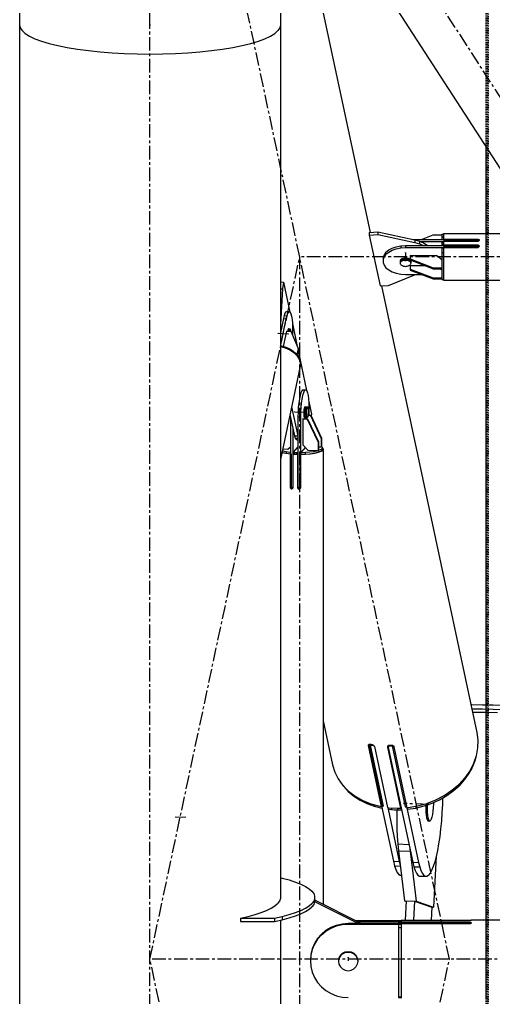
# Model space of a CAD drawing. Header units: millimetres. Extents: x 5143 to 30813, y 232 to 21408.
# Drawn here: x 22824 to 23101, y 3418 to 3989 of the extents above; entities that cross this region are included whole.
import ezdxf

# ---------------------------------------------------------------- set-up
doc = ezdxf.new("R2010")
doc.units = ezdxf.units.MM
doc.header["$LTSCALE"] = 0.25
for name, pattern in [('CENTER', [50.8, 31.75, -6.35, 6.35, -6.35]), ('XKITLINE00', [0]), ('XKITLINE02', [4, 2, -2])]:
    doc.linetypes.add(name, pattern=pattern)

msp = doc.modelspace()

# ---------------------------------------------------------------- linework, layer by layer
at = {"color": 8, "linetype": 'CENTER'}
for p, q in [((22900, 3985.69), (22900, 5629.8)), ((23075, 3440.27), (22900, 4260.27)), ((23430, 3440.27), (22900, 4260.27)), ((22900, 2357.78), (22900, 3985.69)), ((22900, 3440.27), (22987.5, 3850.27)), ((22987.5, 3030.27), (22987.5, 3850.27)), ((23342.5, 3850.27), (22987.5, 3850.27)), ((23049.29, 3852.68), (23049.29, 3847.87)), ((22980.85, 3805.2), (22974.95, 3805.44)), ((22984.55, 3759.83), (22990.44, 3759.59)), ((23063.03, 3530.51), (23048.31, 3531.13)), ((22914.76, 3523.37), (22920.65, 3523.12)), ((22900, 2620.27), (23075, 3440.27)), ((23430, 3440.27), (22900, 3440.27)), ((22987.5, 3030.27), (22900, 3440.27)), ((23015.8, 3441.28), (23015.8, 3439.27))]:
    msp.add_line(p, q, dxfattribs=at)
at = {"color": 8, "linetype": 'XKITLINE00'}
for p, q in [((22823.8, 4238.09), (22823.8, 3985.69)), ((22989.26, 4048.99), (23028.61, 3864.57)), ((23007.76, 4051.51), (23283.51, 3624.87)), ((22976.2, 4046.3), (22976.2, 3985.69)), ((22823.8, 3985.69), (22824.16, 3984.02)), ((22823.8, 3985.69), (22824.16, 3984.02)), ((22823.8, 3985.69), (22823.8, 2357.78)), ((22976.2, 3985.69), (22975.83, 3984.02)), ((22976.2, 3985.69), (22975.83, 3984.02)), ((22976.2, 3985.69), (22976.2, 3475.54)), ((22824.16, 3984.02), (22825.26, 3982.37)), ((22824.16, 3984.02), (22825.26, 3982.37)), ((22825.26, 3982.37), (22827.08, 3980.75)), ((22827.08, 3980.75), (22829.6, 3979.17)), ((22970.39, 3979.17), (22972.91, 3980.75)), ((22972.91, 3980.75), (22974.73, 3982.37)), ((22975.83, 3984.02), (22974.73, 3982.37)), ((22975.83, 3984.02), (22974.73, 3982.37)), ((22829.6, 3979.17), (22832.79, 3977.66)), ((22832.79, 3977.66), (22836.64, 3976.23)), ((22836.64, 3976.23), (22841.09, 3974.89)), ((22841.09, 3974.89), (22846.11, 3973.65)), ((22953.88, 3973.65), (22958.9, 3974.89)), ((22958.9, 3974.89), (22963.35, 3976.23)), ((22963.35, 3976.23), (22967.2, 3977.66)), ((22967.2, 3977.66), (22970.39, 3979.17)), ((22846.11, 3973.65), (22851.65, 3972.53)), ((22851.65, 3972.53), (22857.66, 3971.53)), ((22857.66, 3971.53), (22864.07, 3970.68)), ((22864.07, 3970.68), (22870.83, 3969.96)), ((22870.83, 3969.96), (22877.88, 3969.4)), ((22877.88, 3969.4), (22885.13, 3968.99)), ((22885.13, 3968.99), (22892.53, 3968.75)), ((22892.53, 3968.75), (22900, 3968.67)), ((22900, 3968.67), (22907.46, 3968.75)), ((22907.46, 3968.75), (22914.86, 3968.99)), ((22914.86, 3968.99), (22922.12, 3969.4)), ((22922.12, 3969.4), (22929.16, 3969.96)), ((22929.16, 3969.96), (22935.92, 3970.68)), ((22935.92, 3970.68), (22942.33, 3971.53)), ((22942.33, 3971.53), (22948.34, 3972.53)), ((22948.34, 3972.53), (22953.88, 3973.65)), ((23028.17, 3864.54), (23033.13, 3864.92)), ((23028.17, 3864.54), (23028.17, 3862.93)), ((23028.17, 3862.93), (23033.13, 3863.31)), ((23028.17, 3862.93), (23034.5, 3833.27)), ((23033.13, 3864.92), (23033.13, 3863.31)), ((23033.13, 3864.92), (23054.81, 3860.25)), ((23033.13, 3863.31), (23054.81, 3858.65)), ((23053.58, 3860.51), (23071.59, 3860.51)), ((23054.81, 3860.25), (23054.81, 3858.65)), ((23054.81, 3860.25), (23057.51, 3859.49)), ((23058.67, 3860.51), (23065.59, 3863.18)), ((23065.59, 3863.18), (23070.59, 3863.18)), ((23070.59, 3863.48), (23070.59, 3863)), ((23070.59, 3863.48), (23071.59, 3863.48)), ((23070.59, 3863), (23070.59, 3860.51)), ((23070.59, 3861.98), (23071.59, 3861.98)), ((23071.59, 3863.92), (23129.01, 3863.92)), ((23071.59, 3863.92), (23071.59, 3863.48)), ((23071.59, 3863.48), (23071.59, 3860.51)), ((23071.59, 3860.7), (23091.59, 3860.7)), ((23071.59, 3860.51), (23071.59, 3860.15)), ((23071.59, 3860.36), (23091.59, 3860.36)), ((23071.59, 3860.15), (23091.59, 3860.15)), ((23091.59, 3860.7), (23091.59, 3860.36)), ((23091.59, 3860.7), (23091.85, 3860.67)), ((23091.59, 3860.36), (23091.59, 3859.47)), ((23091.59, 3860.33), (23091.85, 3860.3)), ((23091.85, 3860.67), (23092.09, 3860.59)), ((23091.85, 3860.3), (23092.09, 3860.23)), ((23092.09, 3860.23), (23092.12, 3860.21)), ((23092.09, 3859.58), (23092.28, 3859.72)), ((23092.11, 3860.58), (23092.28, 3860.46)), ((23092.12, 3860.21), (23092.28, 3860.1)), ((23092.28, 3860.46), (23092.4, 3860.28)), ((23092.28, 3860.1), (23092.4, 3859.92)), ((23092.4, 3859.9), (23092.28, 3859.72)), ((23092.4, 3860.28), (23092.44, 3860.09)), ((23092.44, 3860.09), (23092.4, 3859.9)), ((23037.94, 3852.99), (23039.55, 3854.31)), ((23039.55, 3854.31), (23041.59, 3855.41)), ((23039.55, 3853.11), (23041.59, 3854.21)), ((23041.59, 3855.41), (23043.96, 3856.23)), ((23041.59, 3854.21), (23043.96, 3855.03)), ((23043.96, 3856.23), (23046.56, 3856.74)), ((23043.96, 3855.03), (23046.56, 3855.53)), ((23046.56, 3856.74), (23049.29, 3856.91)), ((23046.56, 3856.74), (23046.56, 3855.53)), ((23046.56, 3855.53), (23049.29, 3855.7)), ((23049.29, 3856.91), (23049.29, 3855.7)), ((23049.29, 3856.91), (23091.59, 3856.91)), ((23049.29, 3855.7), (23071.59, 3855.7)), ((23054.81, 3858.65), (23057.51, 3857.89)), ((23057.51, 3859.49), (23057.51, 3857.89)), ((23057.51, 3859.49), (23059.93, 3858.46)), ((23057.51, 3857.89), (23059.81, 3856.91)), ((23057.94, 3859.31), (23071.59, 3859.31)), ((23059.93, 3858.46), (23062, 3857.18)), ((23062, 3857.18), (23062.3, 3856.91)), ((23070.59, 3859.28), (23071.59, 3859.28)), ((23070.59, 3859.28), (23070.59, 3858.2)), ((23070.59, 3858.75), (23071.59, 3858.75)), ((23070.59, 3858.2), (23070.59, 3856.91)), ((23070.59, 3857.63), (23071.59, 3857.63)), ((23070.59, 3857.03), (23071.59, 3857.03)), ((23070.59, 3855.49), (23071.59, 3855.49)), ((23070.59, 3855.49), (23070.59, 3850.2)), ((23071.59, 3859.47), (23091.59, 3859.47)), ((23071.59, 3859.47), (23071.59, 3857.22)), ((23071.59, 3857.22), (23071.59, 3856.91)), ((23071.59, 3857.22), (23091.59, 3857.22)), ((23071.59, 3857.03), (23071.59, 3856.91)), ((23071.59, 3856.07), (23071.59, 3855.74)), ((23071.59, 3856.07), (23091.59, 3856.07)), ((23071.59, 3855.74), (23091.59, 3855.74)), ((23071.59, 3855.74), (23071.59, 3836.63)), ((23091.59, 3859.47), (23091.85, 3859.5)), ((23091.59, 3857.22), (23091.59, 3856.91)), ((23091.59, 3857.22), (23091.85, 3857.19)), ((23091.59, 3856.91), (23091.59, 3855.74)), ((23091.59, 3856.86), (23091.85, 3856.83)), ((23091.59, 3855.74), (23091.85, 3855.8)), ((23091.85, 3859.5), (23092.09, 3859.58)), ((23091.85, 3857.19), (23091.85, 3856.83)), ((23091.85, 3857.19), (23092.09, 3857.08)), ((23091.85, 3856.83), (23092.09, 3856.72)), ((23091.85, 3855.8), (23092.09, 3855.89)), ((23092.09, 3857.08), (23092.28, 3856.92)), ((23092.09, 3856.72), (23092.28, 3856.56)), ((23092.09, 3855.89), (23092.28, 3856.05)), ((23092.28, 3856.92), (23092.4, 3856.71)), ((23092.28, 3856.56), (23092.4, 3856.35)), ((23092.4, 3856.25), (23092.28, 3856.05)), ((23092.4, 3856.71), (23092.44, 3856.48)), ((23092.44, 3856.48), (23092.4, 3856.25)), ((23036.83, 3851.49), (23036.26, 3849.89)), ((23036.83, 3850.29), (23036.26, 3848.69)), ((23036.26, 3849.89), (23036.26, 3847.05)), ((23037.94, 3852.99), (23036.83, 3851.49)), ((23037.94, 3851.79), (23036.83, 3850.29)), ((23037.94, 3851.79), (23039.55, 3853.11)), ((23046.38, 3848.5), (23046.24, 3848.19)), ((23046.6, 3848.8), (23046.38, 3848.5)), ((23046.6, 3848.8), (23046.91, 3849.06)), ((23046.6, 3848.16), (23046.91, 3848.42)), ((23046.6, 3848.16), (23046.91, 3848.42)), ((23046.91, 3849.06), (23047.3, 3849.29)), ((23046.91, 3848.42), (23047.3, 3848.65)), ((23046.91, 3848.42), (23047.3, 3848.65)), ((23047.3, 3849.29), (23047.74, 3849.48)), ((23047.3, 3848.65), (23047.74, 3848.83)), ((23047.3, 3848.65), (23047.74, 3848.83)), ((23047.74, 3849.48), (23048.23, 3849.61)), ((23047.74, 3848.83), (23048.23, 3848.97)), ((23047.74, 3848.83), (23048.23, 3848.97)), ((23047.74, 3848.19), (23048.23, 3848.33)), ((23048.23, 3849.61), (23048.75, 3849.7)), ((23048.23, 3848.97), (23048.75, 3849.05)), ((23048.23, 3848.97), (23048.75, 3849.05)), ((23048.23, 3848.33), (23048.75, 3848.41)), ((23048.75, 3849.7), (23049.29, 3849.72)), ((23048.75, 3849.05), (23049.29, 3849.08)), ((23048.75, 3849.05), (23049.29, 3849.08)), ((23048.75, 3848.41), (23049.29, 3848.44)), ((23049.29, 3849.72), (23049.29, 3849.08)), ((23049.29, 3849.72), (23049.83, 3849.7)), ((23049.29, 3849.08), (23049.83, 3849.05)), ((23049.29, 3849.08), (23049.83, 3849.05)), ((23049.29, 3849.08), (23049.29, 3848.44)), ((23049.29, 3848.44), (23049.83, 3848.41)), ((23049.83, 3849.7), (23050.35, 3849.61)), ((23049.83, 3849.05), (23050.35, 3848.97)), ((23049.83, 3849.05), (23050.35, 3848.97)), ((23049.83, 3848.41), (23050.35, 3848.33)), ((23050.35, 3849.61), (23050.84, 3849.48)), ((23050.35, 3848.97), (23050.84, 3848.83)), ((23050.35, 3848.97), (23050.84, 3848.83)), ((23050.35, 3848.33), (23050.84, 3848.19)), ((23050.84, 3849.48), (23051.28, 3849.29)), ((23050.84, 3848.83), (23051.28, 3848.65)), ((23050.84, 3848.83), (23051.28, 3848.65)), ((23051.28, 3849.29), (23051.66, 3849.06)), ((23051.28, 3848.65), (23051.66, 3848.42)), ((23051.28, 3848.65), (23051.66, 3848.42)), ((23051.66, 3849.06), (23051.97, 3848.8)), ((23051.66, 3848.42), (23051.97, 3848.16)), ((23051.66, 3848.42), (23051.97, 3848.16)), ((23051.97, 3848.8), (23052.09, 3848.65)), ((23052.09, 3851.16), (23052.09, 3848.56)), ((23052.09, 3851.16), (23067.59, 3851.16)), ((23052.09, 3849.16), (23065.59, 3843.95)), ((23052.09, 3848.56), (23065.59, 3843.35)), ((23052.19, 3848.52), (23052.2, 3848.5)), ((23052.2, 3848.5), (23052.34, 3848.19)), ((23067.59, 3851.16), (23070.59, 3848.76)), ((23070.59, 3852.9), (23071.59, 3852.9)), ((23070.59, 3850.2), (23070.59, 3843.96)), ((23036.26, 3847.05), (23036.83, 3845.45)), ((23036.83, 3845.45), (23037.94, 3843.95)), ((23037.94, 3843.95), (23039.55, 3842.63)), ((23039.55, 3842.63), (23041.59, 3841.53)), ((23046.24, 3848.19), (23046.19, 3847.87)), ((23046.19, 3847.87), (23046.19, 3847.23)), ((23046.24, 3847.55), (23046.19, 3847.23)), ((23046.24, 3847.55), (23046.19, 3847.23)), ((23046.19, 3847.23), (23046.19, 3846.59)), ((23046.24, 3846.91), (23046.19, 3846.59)), ((23046.19, 3846.59), (23046.24, 3846.27)), ((23046.38, 3847.86), (23046.24, 3847.55)), ((23046.38, 3847.86), (23046.24, 3847.55)), ((23046.38, 3847.22), (23046.24, 3846.91)), ((23046.24, 3846.27), (23046.38, 3845.95)), ((23046.6, 3848.16), (23046.38, 3847.86)), ((23046.6, 3848.16), (23046.38, 3847.86)), ((23046.6, 3847.51), (23046.38, 3847.22)), ((23046.38, 3845.95), (23046.6, 3845.66)), ((23046.6, 3847.51), (23046.91, 3847.78)), ((23046.6, 3845.66), (23046.91, 3845.4)), ((23046.91, 3847.78), (23047.3, 3848.01)), ((23046.91, 3845.4), (23047.3, 3845.17)), ((23047.3, 3848.01), (23047.74, 3848.19)), ((23047.3, 3845.17), (23047.74, 3844.98)), ((23047.74, 3844.98), (23048.23, 3844.85)), ((23048.23, 3844.85), (23048.75, 3844.76)), ((23048.75, 3844.76), (23049.29, 3844.73)), ((23049.29, 3844.73), (23049.83, 3844.76)), ((23049.83, 3844.76), (23050.35, 3844.85)), ((23050.35, 3844.85), (23050.84, 3844.98)), ((23050.84, 3848.19), (23051.28, 3848.01)), ((23050.84, 3844.98), (23051.28, 3845.17)), ((23051.28, 3848.01), (23051.66, 3847.78)), ((23051.28, 3845.17), (23051.66, 3845.4)), ((23051.66, 3847.78), (23051.97, 3847.51)), ((23051.66, 3845.4), (23051.97, 3845.66)), ((23051.97, 3848.16), (23052.2, 3847.86)), ((23051.97, 3848.16), (23052.2, 3847.86)), ((23051.97, 3847.51), (23052.2, 3847.22)), ((23052.2, 3845.95), (23051.97, 3845.66)), ((23052.09, 3845.18), (23052.09, 3842.58)), ((23052.09, 3845.18), (23060.84, 3845.18)), ((23052.09, 3843.18), (23065.59, 3837.97)), ((23052.09, 3842.58), (23065.59, 3837.37)), ((23052.2, 3847.86), (23052.34, 3847.55)), ((23052.2, 3847.86), (23052.34, 3847.55)), ((23052.2, 3847.22), (23052.34, 3846.91)), ((23052.34, 3846.27), (23052.2, 3845.95)), ((23052.34, 3848.19), (23052.39, 3847.87)), ((23052.34, 3847.55), (23052.39, 3847.23)), ((23052.34, 3847.55), (23052.39, 3847.23)), ((23052.34, 3846.91), (23052.39, 3846.59)), ((23052.39, 3846.59), (23052.34, 3846.27)), ((23052.39, 3847.87), (23052.39, 3847.23)), ((23052.39, 3847.23), (23052.39, 3846.59)), ((23065.59, 3843.95), (23065.59, 3843.35)), ((23065.59, 3843.95), (23070.59, 3843.95)), ((23065.59, 3843.35), (23070.59, 3843.35)), ((23069.87, 3843.35), (23070.59, 3842.77)), ((23070.59, 3843.96), (23070.59, 3843.95)), ((23070.59, 3843.95), (23070.59, 3843.92)), ((23070.59, 3843.92), (23070.59, 3837.39)), ((23039.46, 3833.65), (23055.09, 3840.04)), ((23041.59, 3841.53), (23043.96, 3840.71)), ((23043.96, 3840.71), (23046.56, 3840.21)), ((23046.56, 3840.21), (23049.29, 3840.04)), ((23049.29, 3840.04), (23058.67, 3840.04)), ((23065.59, 3837.97), (23065.59, 3837.37)), ((23065.59, 3837.97), (23070.59, 3837.97)), ((23065.59, 3837.37), (23070.59, 3837.37)), ((23070.59, 3837.39), (23070.59, 3837.37)), ((23070.59, 3837.37), (23070.59, 3837.13)), ((23070.59, 3837.13), (23070.59, 3837.06)), ((23070.59, 3837.06), (23071.59, 3837.06)), ((22976.2, 3835.66), (22978.13, 3835.58)), ((22976.2, 3831.61), (22977.42, 3831.56)), ((22977.42, 3831.56), (22976.2, 3810.93)), ((22978.13, 3835.58), (22977.42, 3831.56)), ((22978.13, 3835.58), (22981.83, 3817.99)), ((23034.5, 3833.27), (23039.46, 3833.65)), ((23035.28, 3833.33), (23090.94, 3572.53)), ((23071.59, 3836.63), (23146.64, 3836.63)), ((22977.97, 3814.22), (22976.2, 3805.9)), ((22979.44, 3814.16), (22976.2, 3798.94)), ((22978.42, 3816.01), (22977.97, 3814.22)), ((22977.97, 3814.22), (22979.44, 3814.16)), ((22978.92, 3817.32), (22978.42, 3816.01)), ((22978.42, 3816.01), (22979.9, 3815.94)), ((22979.44, 3818.11), (22978.92, 3817.32)), ((22979.44, 3818.11), (22979.95, 3818.34)), ((22979.9, 3815.94), (22979.44, 3814.16)), ((22980.39, 3817.26), (22979.9, 3815.94)), ((22979.95, 3818.34), (22981.42, 3818.28)), ((22980.91, 3818.05), (22980.39, 3817.26)), ((22980.91, 3818.05), (22981.42, 3818.28)), ((22981.42, 3818.28), (22981.91, 3817.94)), ((22981.91, 3817.94), (22982.35, 3817.04)), ((22982.35, 3817.04), (22982.73, 3815.62)), ((22982.73, 3815.62), (22983.02, 3813.75)), ((22980.9, 3808.27), (22981, 3808.29)), ((22981, 3808.29), (22981.79, 3808.26)), ((22983.02, 3813.75), (22983.22, 3811.5)), ((22983.22, 3811.5), (22983.31, 3808.98)), ((22983.22, 3811.39), (22986.06, 3797.91)), ((22983.31, 3808.98), (22983.3, 3806.29)), ((22979.82, 3806.92), (22977.93, 3798.03)), ((22979.82, 3806.92), (22982.28, 3806.82)), ((22980.51, 3807.32), (22980.44, 3806.89)), ((22980.6, 3807.68), (22980.51, 3807.32)), ((22980.51, 3807.32), (22981.3, 3807.28)), ((22980.7, 3807.96), (22980.6, 3807.68)), ((22980.8, 3808.16), (22980.7, 3807.96)), ((22980.9, 3808.27), (22980.8, 3808.16)), ((22981.3, 3807.28), (22981.22, 3806.86)), ((22981.39, 3807.64), (22981.3, 3807.28)), ((22981.49, 3807.93), (22981.39, 3807.64)), ((22981.59, 3808.13), (22981.49, 3807.93)), ((22981.69, 3808.24), (22981.59, 3808.13)), ((22981.69, 3808.24), (22981.79, 3808.26)), ((22981.79, 3808.26), (22981.88, 3808.18)), ((22981.88, 3808.18), (22981.97, 3808.01)), ((22981.97, 3808.01), (22982.05, 3807.76)), ((22982.05, 3807.76), (22982.11, 3807.42)), ((22982.11, 3807.42), (22982.16, 3807.02)), ((22982.16, 3807.02), (22982.18, 3806.82)), ((22982.28, 3806.82), (22986.56, 3796.72)), ((22983.3, 3806.29), (22983.22, 3804.59)), ((22976.25, 3798.49), (22976.2, 3798.21)), ((22976.2, 3798), (22978.93, 3797.25)), ((22976.25, 3798.49), (22978.87, 3797.77)), ((22978.87, 3797.77), (22978.77, 3797.29)), ((22978.87, 3797.77), (22981.3, 3796.71)), ((22978.93, 3797.25), (22981.65, 3796.03)), ((22981.3, 3796.71), (22983.45, 3795.37)), ((22981.65, 3796.03), (22984, 3794.46)), ((22983.45, 3795.37), (22985.23, 3793.79)), ((22984, 3794.46), (22985.88, 3792.63)), ((22985.23, 3793.79), (22985.78, 3793.06)), ((22985.77, 3793.08), (22985.79, 3793.08)), ((22986.56, 3796.72), (22985.79, 3793.08)), ((22985.79, 3793.08), (22985.79, 3793.05)), ((22985.79, 3793.05), (22986.56, 3792.04)), ((22985.88, 3792.63), (22987.18, 3790.61)), ((22986.67, 3796.04), (22985.98, 3792.8)), ((22986.12, 3793.45), (22987.63, 3789.88)), ((22986.56, 3796.72), (22986.67, 3796.04)), ((22986.56, 3795.52), (22991.44, 3772.34)), ((22986.56, 3792.04), (22987.39, 3790.2)), ((22987.83, 3786.46), (22976.2, 3731.95)), ((22987.18, 3790.61), (22987.84, 3788.52)), ((22987.39, 3790.2), (22987.47, 3789.7)), ((22987.63, 3789.88), (22987.54, 3789.46)), ((22987.63, 3789.88), (22987.74, 3789.2)), ((22987.74, 3789.2), (22987.69, 3788.98)), ((22987.84, 3788.52), (22987.83, 3786.46)), ((22987.73, 3769.34), (22987.31, 3767.3)), ((22988.2, 3770.96), (22987.73, 3769.34)), ((22988.71, 3772.08), (22988.2, 3770.96)), ((22989.23, 3772.66), (22988.71, 3772.08)), ((22989.2, 3769.28), (22988.79, 3767.24)), ((22989.68, 3770.9), (22989.2, 3769.28)), ((22989.23, 3772.66), (22989.73, 3772.67)), ((22990.18, 3772.02), (22989.68, 3770.9)), ((22989.73, 3772.67), (22991.21, 3772.61)), ((22990.7, 3772.6), (22990.18, 3772.02)), ((22990.7, 3772.6), (22991.21, 3772.61)), ((22991.21, 3772.61), (22991.68, 3772.05)), ((22991.68, 3772.05), (22992.1, 3770.95)), ((22992.1, 3770.95), (22992.44, 3769.35)), ((22992.44, 3769.35), (22992.7, 3767.32)), ((22982.78, 3762.79), (22986.37, 3745.73)), ((22986.97, 3764.93), (22986.71, 3762.32)), ((22987.31, 3767.3), (22986.97, 3764.93)), ((22988.44, 3764.87), (22988.18, 3762.26)), ((22988.79, 3767.24), (22988.44, 3764.87)), ((22990.44, 3762.61), (22990.34, 3762.46)), ((22990.44, 3762.61), (22990.54, 3762.68)), ((22990.44, 3762.61), (22991.23, 3762.58)), ((22990.54, 3762.68), (22991.33, 3762.65)), ((22991.23, 3762.58), (22991.33, 3762.65)), ((22991.23, 3762.58), (22991.33, 3762.65)), ((22991.33, 3762.65), (22992.11, 3762.62)), ((22992.01, 3762.55), (22992.11, 3762.62)), ((22992.11, 3762.62), (22992.21, 3762.59)), ((22992.7, 3767.32), (22992.86, 3764.96)), ((22992.8, 3765.86), (22994.35, 3758.47)), ((22992.86, 3764.96), (22992.91, 3762.36)), ((22981.8, 3758.19), (22984.4, 3745.81)), ((22986.55, 3759.6), (22986.5, 3756.88)), ((22986.71, 3762.32), (22986.55, 3759.6)), ((22986.55, 3759.6), (22988.02, 3759.54)), ((22988.02, 3759.54), (22987.97, 3756.82)), ((22988.18, 3762.26), (22988.02, 3759.54)), ((22989.87, 3759.47), (22989.86, 3758.93)), ((22989.86, 3758.93), (22990.64, 3758.9)), ((22989.86, 3758.93), (22989.87, 3758.42)), ((22989.89, 3760.01), (22989.87, 3759.47)), ((22989.87, 3758.42), (22989.89, 3757.94)), ((22989.93, 3760.53), (22989.89, 3760.01)), ((22989.89, 3757.94), (22989.93, 3757.51)), ((22989.99, 3761.03), (22989.93, 3760.53)), ((22989.93, 3757.51), (22989.99, 3757.14)), ((22990.07, 3761.49), (22989.99, 3761.03)), ((22989.99, 3757.14), (22990.07, 3756.85)), ((22990.15, 3761.88), (22990.07, 3761.49)), ((22990.24, 3762.21), (22990.15, 3761.88)), ((22990.34, 3762.46), (22990.24, 3762.21)), ((22990.65, 3759.44), (22990.64, 3758.9)), ((22990.65, 3759.44), (22990.64, 3758.9)), ((22990.64, 3758.9), (22990.65, 3758.38)), ((22990.64, 3758.9), (22991.43, 3758.87)), ((22990.64, 3758.9), (22990.65, 3758.38)), ((22990.68, 3759.97), (22990.65, 3759.44)), ((22990.68, 3759.97), (22990.65, 3759.44)), ((22990.65, 3758.38), (22990.68, 3757.9)), ((22990.65, 3758.38), (22990.68, 3757.9)), ((22990.72, 3760.5), (22990.68, 3759.97)), ((22990.72, 3760.5), (22990.68, 3759.97)), ((22990.68, 3757.9), (22990.72, 3757.47)), ((22990.68, 3757.9), (22990.72, 3757.47)), ((22990.78, 3761), (22990.72, 3760.5)), ((22990.78, 3761), (22990.72, 3760.5)), ((22990.72, 3757.47), (22990.78, 3757.11)), ((22990.72, 3757.47), (22990.78, 3757.11)), ((22990.85, 3761.45), (22990.78, 3761)), ((22990.85, 3761.45), (22990.78, 3761)), ((22990.78, 3757.11), (22990.85, 3756.81)), ((22990.78, 3757.11), (22990.85, 3756.81)), ((22990.93, 3761.85), (22990.85, 3761.45)), ((22990.93, 3761.85), (22990.85, 3761.45)), ((22991.03, 3762.18), (22990.93, 3761.85)), ((22991.03, 3762.18), (22990.93, 3761.85)), ((22991.13, 3762.42), (22991.03, 3762.18)), ((22991.13, 3762.42), (22991.03, 3762.18)), ((22991.23, 3762.58), (22991.13, 3762.42)), ((22991.23, 3762.58), (22991.13, 3762.42)), ((22991.23, 3762.58), (22992.01, 3762.55)), ((22991.44, 3759.4), (22991.43, 3758.87)), ((22991.43, 3758.87), (22991.44, 3758.35)), ((22991.46, 3759.94), (22991.44, 3759.4)), ((22991.44, 3758.35), (22991.46, 3757.87)), ((22991.51, 3760.47), (22991.46, 3759.94)), ((22991.46, 3757.87), (22991.51, 3757.44)), ((22991.56, 3760.97), (22991.51, 3760.47)), ((22991.51, 3757.44), (22991.56, 3757.07)), ((22991.64, 3761.42), (22991.56, 3760.97)), ((22991.56, 3757.07), (22991.64, 3756.78)), ((22991.72, 3761.82), (22991.64, 3761.42)), ((22991.81, 3762.14), (22991.72, 3761.82)), ((22991.91, 3762.39), (22991.81, 3762.14)), ((22992.01, 3762.55), (22991.91, 3762.39)), ((22992.21, 3756.9), (22992.11, 3756.65)), ((22992.21, 3762.59), (22992.31, 3762.47)), ((22992.31, 3757.23), (22992.21, 3756.9)), ((22992.31, 3762.47), (22992.39, 3762.26)), ((22992.39, 3757.62), (22992.31, 3757.23)), ((22992.39, 3762.26), (22992.46, 3761.97)), ((22992.46, 3758.08), (22992.39, 3757.62)), ((22992.41, 3757.76), (22993.75, 3757.7)), ((22992.44, 3757.98), (22993.93, 3757.91)), ((22992.46, 3761.97), (22992.52, 3761.6)), ((22992.52, 3758.58), (22992.46, 3758.08)), ((22992.52, 3761.6), (22992.56, 3761.17)), ((22992.56, 3759.1), (22992.52, 3758.58)), ((22992.56, 3761.17), (22992.59, 3760.69)), ((22992.59, 3759.64), (22992.56, 3759.1)), ((22992.59, 3760.69), (22992.6, 3760.18)), ((22992.6, 3760.18), (22992.59, 3759.64)), ((22992.91, 3762.36), (22992.91, 3757.96)), ((22993.93, 3757.91), (22993.75, 3757.7)), ((22993.75, 3757.7), (23000.13, 3744.25)), ((22993.93, 3757.91), (23000.32, 3744.47)), ((22994.35, 3758.47), (22994.17, 3757.42)), ((22981.33, 3756.02), (22982.08, 3755.99)), ((22981.38, 3756.24), (22982.08, 3756.21)), ((22982.08, 3756.39), (22981.99, 3756.22)), ((22982.08, 3756.86), (22982.08, 3735.29)), ((22986.5, 3756.88), (22986.5, 3715.57)), ((22986.5, 3756.88), (22987.97, 3756.82)), ((22987.97, 3756.82), (22987.97, 3735.04)), ((22989.59, 3755.9), (22989.4, 3755.69)), ((22989.4, 3755.69), (22989.4, 3740.55)), ((22989.4, 3755.69), (22991.86, 3755.59)), ((22989.59, 3755.9), (22992.05, 3755.8)), ((22990.07, 3756.85), (22990.15, 3756.64)), ((22990.15, 3756.64), (22990.24, 3756.52)), ((22990.24, 3756.52), (22990.34, 3756.49)), ((22990.34, 3756.49), (22991.13, 3756.46)), ((22990.85, 3756.81), (22990.93, 3756.61)), ((22990.85, 3756.81), (22990.93, 3756.61)), ((22990.93, 3756.61), (22991.03, 3756.49)), ((22990.93, 3756.61), (22991.03, 3756.49)), ((22991.03, 3756.49), (22991.13, 3756.46)), ((22991.03, 3756.49), (22991.13, 3756.46)), ((22991.13, 3756.46), (22991.91, 3756.43)), ((22991.29, 3756.45), (22991.29, 3755.83)), ((22991.64, 3756.78), (22991.72, 3756.57)), ((22991.72, 3756.57), (22991.81, 3756.45)), ((22991.81, 3756.45), (22991.91, 3756.43)), ((22992.05, 3755.8), (22991.86, 3755.59)), ((22991.86, 3755.59), (22998.24, 3742.14)), ((22991.91, 3756.43), (22992.01, 3756.5)), ((22992.11, 3756.65), (22992.01, 3756.5)), ((22992.05, 3755.8), (22998.43, 3742.35)), ((22983.55, 3749.86), (22983.55, 3715.69)), ((22984.4, 3745.81), (22986.37, 3745.73)), ((22984.4, 3745.81), (22984.86, 3744.47)), ((22986.37, 3745.73), (22986.5, 3745.35)), ((22984.86, 3744.47), (22986.5, 3744.4)), ((22984.86, 3744.47), (22985.38, 3743.68)), ((22985.38, 3743.68), (22985.94, 3743.47)), ((22985.94, 3743.47), (22986.5, 3743.45)), ((22989.4, 3740.55), (22992.35, 3737.5)), ((22998.43, 3742.35), (22998.24, 3742.14)), ((22998.24, 3742.14), (22998.24, 3737.26)), ((22998.43, 3742.35), (22998.43, 3737.47)), ((23000.32, 3744.47), (23000.13, 3744.25)), ((23000.13, 3744.25), (23000.13, 3739.37)), ((23000.32, 3744.47), (23000.32, 3739.58)), ((22977.07, 3736.04), (22977.12, 3736.02)), ((22977.1, 3736.19), (22977.66, 3736.02)), ((22977.12, 3736.02), (22979.36, 3735.57)), ((22977.3, 3737.1), (22977.66, 3737)), ((22977.51, 3738.12), (22980.56, 3737.99)), ((22977.66, 3737), (22979.67, 3736.61)), ((22977.66, 3736.02), (22979.67, 3735.63)), ((22979.36, 3735.57), (22981.94, 3735.25)), ((22979.67, 3736.61), (22982.02, 3736.31)), ((22979.67, 3736.61), (22979.67, 3735.63)), ((22979.67, 3735.63), (22982.02, 3735.34)), ((22980.56, 3737.99), (22982.08, 3739.43)), ((22982.06, 3735.38), (22981.94, 3735.25)), ((22981.94, 3735.25), (22981.94, 3715.72)), ((22982.08, 3736.38), (22982.02, 3736.31)), ((22982.02, 3736.31), (22982.02, 3735.34)), ((22982.08, 3735.4), (22982.02, 3735.34)), ((22982.06, 3735.38), (22982.06, 3715.85)), ((22982.08, 3735.29), (22982.52, 3735.27)), ((22982.13, 3735.28), (22982.13, 3715.81)), ((22982.52, 3735.27), (22982.52, 3715.74)), ((22983.63, 3735.2), (22983.57, 3735.14)), ((22983.57, 3735.14), (22984.92, 3735.05)), ((22983.57, 3735.14), (22983.57, 3715.61)), ((22986.5, 3739.38), (22983.63, 3736.18)), ((22983.63, 3736.18), (22983.63, 3735.2)), ((22983.63, 3736.18), (22984.31, 3736.14)), ((22983.63, 3735.2), (22984.31, 3735.16)), ((22984.31, 3736.14), (22984.31, 3735.16)), ((22984.31, 3736.14), (22984.99, 3736.11)), ((22984.31, 3735.16), (22984.99, 3735.13)), ((22984.92, 3735.05), (22986.32, 3735.02)), ((22984.99, 3736.11), (22985.69, 3736.08)), ((22984.99, 3735.13), (22985.69, 3735.11)), ((22985.69, 3736.08), (22985.69, 3735.11)), ((22985.69, 3736.08), (22986.38, 3736.07)), ((22985.69, 3735.11), (22986.38, 3735.09)), ((22986.44, 3735.15), (22986.32, 3735.02)), ((22986.32, 3735.02), (22986.32, 3715.49)), ((22986.5, 3736.19), (22986.38, 3736.07)), ((22986.38, 3736.07), (22986.38, 3735.09)), ((22986.5, 3735.22), (22986.38, 3735.09)), ((22986.44, 3735.15), (22986.44, 3715.62)), ((22987.52, 3735.06), (22987.52, 3715.53)), ((22987.52, 3735.06), (22987.97, 3735.04)), ((22988.02, 3735.1), (22987.97, 3735.04)), ((22988.02, 3735.1), (22988.02, 3715.57)), ((22988.03, 3735), (22990.99, 3735.09)), ((22988.11, 3735.08), (22988.03, 3735)), ((22988.03, 3735), (22988.03, 3715.47)), ((22990.82, 3739.09), (22988.11, 3736.06)), ((22988.11, 3736.06), (22990.79, 3736.15)), ((22988.11, 3736.06), (22988.11, 3735.08)), ((22988.11, 3735.08), (22990.79, 3735.17)), ((22990.79, 3736.15), (22993.34, 3736.35)), ((22990.79, 3736.15), (22990.79, 3735.17)), ((22990.79, 3735.17), (22993.34, 3735.37)), ((22990.99, 3735.09), (22993.84, 3735.33)), ((22992.35, 3737.5), (22998.24, 3737.26)), ((22993.34, 3736.35), (22995.64, 3736.66)), ((22993.34, 3735.37), (22995.64, 3735.68)), ((22993.84, 3735.33), (22996.37, 3735.7)), ((22995.64, 3736.66), (22997.6, 3737.06)), ((22995.64, 3735.68), (22997.6, 3736.09)), ((22996.37, 3735.7), (22998.45, 3736.18)), ((22997.6, 3737.06), (22998.22, 3737.26)), ((22997.6, 3736.09), (22999.14, 3736.57)), ((22998.43, 3737.47), (22998.24, 3737.26)), ((22998.25, 3737.27), (22999.14, 3737.55)), ((22998.43, 3739.44), (23000.13, 3739.37)), ((22998.45, 3736.18), (22999.99, 3736.75)), ((22999.14, 3737.55), (23000.18, 3738.09)), ((22999.14, 3736.57), (23000.18, 3737.11)), ((22999.99, 3736.75), (23000.9, 3737.38)), ((23000.32, 3739.58), (23000.13, 3739.37)), ((23000.69, 3738.66), (23000.18, 3738.09)), ((23000.69, 3737.68), (23000.18, 3737.11)), ((23000.31, 3739.57), (23000.65, 3739.24)), ((23000.65, 3739.24), (23000.69, 3738.66)), ((23000.69, 3738.68), (23001.14, 3738.03)), ((23000.69, 3738.66), (23000.69, 3737.68)), ((23001.14, 3738.03), (23000.9, 3737.38)), ((23001.14, 3738.03), (23001.14, 3472.33)), ((22986.5, 3718.99), (22986.44, 3718.92)), ((22982.06, 3715.85), (22981.94, 3715.72)), ((22981.94, 3715.72), (22982, 3715.46)), ((22982, 3715.46), (22982.1, 3715.22)), ((22982.06, 3715.85), (22982.1, 3715.59)), ((22982.1, 3715.59), (22982.21, 3715.35)), ((22982.1, 3715.22), (22982.28, 3715.02)), ((22982.13, 3715.81), (22982.52, 3715.74)), ((22982.21, 3715.35), (22982.24, 3715.31)), ((22982.24, 3715.31), (22982.39, 3715.15)), ((22982.28, 3715.02), (22982.5, 3714.89)), ((22982.39, 3715.15), (22982.62, 3715.02)), ((22982.5, 3714.89), (22982.76, 3714.83)), ((22982.52, 3715.74), (22983.55, 3715.69)), ((22982.62, 3715.02), (22982.87, 3714.96)), ((22982.76, 3714.83), (22983.01, 3714.85)), ((22982.87, 3714.96), (22983.12, 3714.98)), ((22983.01, 3714.85), (22983.24, 3714.96)), ((22983.12, 3714.98), (22983.35, 3715.08)), ((22983.24, 3714.96), (22983.42, 3715.13)), ((22983.35, 3715.08), (22983.44, 3715.17)), ((22983.53, 3715.35), (22983.42, 3715.13)), ((22983.57, 3715.61), (22983.53, 3715.35)), ((22983.57, 3715.72), (22983.55, 3715.69)), ((22986.44, 3715.62), (22986.32, 3715.49)), ((22986.32, 3715.49), (22986.36, 3715.24)), ((22986.48, 3715.36), (22986.36, 3715.24)), ((22986.36, 3715.24), (22986.49, 3715)), ((22986.44, 3715.62), (22986.48, 3715.36)), ((22986.48, 3715.36), (22986.6, 3715.13)), ((22986.49, 3715), (22986.67, 3714.81)), ((22986.5, 3715.57), (22987.52, 3715.53)), ((22986.6, 3715.13), (22986.79, 3714.94)), ((22986.67, 3714.81), (22986.91, 3714.69)), ((22986.79, 3714.94), (22987.03, 3714.82)), ((22986.91, 3714.69), (22987.18, 3714.65)), ((22987.03, 3714.82), (22987.29, 3714.77)), ((22987.18, 3714.65), (22987.44, 3714.68)), ((22987.29, 3714.77), (22987.55, 3714.81)), ((22987.44, 3714.68), (22987.68, 3714.8)), ((22987.52, 3715.53), (22988.02, 3715.57)), ((22987.55, 3714.81), (22987.79, 3714.92)), ((22987.68, 3714.8), (22987.87, 3714.98)), ((22987.79, 3714.92), (22987.88, 3715.01)), ((22987.97, 3715.21), (22987.87, 3714.98)), ((22988.03, 3715.47), (22987.97, 3715.21)), ((23087.45, 3588.9), (23088.1, 3588.89)), ((23087.98, 3586.4), (23088.1, 3586.4)), ((23088.1, 3588.89), (23094.37, 3588.79)), ((23088.1, 3586.4), (23094.37, 3586.3)), ((23094.37, 3588.79), (23100.47, 3588.66)), ((23094.37, 3586.3), (23100.47, 3586.16)), ((23100.47, 3588.66), (23106.37, 3588.49)), ((23100.47, 3586.16), (23106.37, 3585.99)), ((23088.38, 3584.53), (23090.76, 3584.51)), ((23090.76, 3584.51), (23097.02, 3584.4)), ((23097.02, 3584.4), (23103.12, 3584.27)), ((23001.14, 3579.38), (23006.6, 3553.77)), ((23090.94, 3572.53), (23091.58, 3568.08)), ((23027.69, 3565.36), (23027.6, 3565.15)), ((23027.6, 3565.15), (23027.61, 3564.91)), ((23027.69, 3565.37), (23027.61, 3564.91)), ((23027.61, 3564.91), (23035.21, 3529.32)), ((23027.85, 3565.53), (23027.69, 3565.36)), ((23027.85, 3565.53), (23028.1, 3565.66)), ((23027.86, 3565.54), (23035.38, 3530.29)), ((23027.88, 3565.55), (23035.45, 3530.11)), ((23028.01, 3565.62), (23028.66, 3565.25)), ((23028.1, 3565.66), (23028.41, 3565.74)), ((23028.41, 3565.74), (23028.77, 3565.76)), ((23028.66, 3565.25), (23036.26, 3529.65)), ((23028.66, 3565.25), (23030.54, 3565.17)), ((23028.77, 3565.76), (23029.16, 3565.73)), ((23029.16, 3565.73), (23029.56, 3565.64)), ((23029.56, 3565.64), (23029.95, 3565.5)), ((23029.95, 3565.5), (23030.32, 3565.32)), ((23030.32, 3565.32), (23030.64, 3565.1)), ((23030.64, 3565.1), (23030.89, 3564.86)), ((23030.89, 3564.86), (23031.07, 3564.61)), ((23031.07, 3564.61), (23031.17, 3564.36)), ((23031.17, 3564.36), (23038.77, 3528.76)), ((23038.91, 3564.53), (23038.82, 3564.29)), ((23038.82, 3564.29), (23038.83, 3564.04)), ((23038.92, 3564.54), (23038.83, 3564.04)), ((23038.83, 3564.04), (23046.42, 3528.45)), ((23039.09, 3564.75), (23038.91, 3564.53)), ((23039.06, 3564.72), (23046.6, 3529.42)), ((23039.08, 3564.74), (23053.56, 3496.89)), ((23039.09, 3564.75), (23039.34, 3564.94)), ((23039.16, 3564.81), (23041.62, 3564.7)), ((23039.34, 3564.94), (23039.66, 3565.1)), ((23039.66, 3565.1), (23040.04, 3565.2)), ((23040.04, 3565.2), (23040.44, 3565.26)), ((23040.44, 3565.26), (23040.86, 3565.25)), ((23040.86, 3565.25), (23041.27, 3565.2)), ((23041.27, 3565.2), (23041.65, 3565.09)), ((23041.62, 3564.7), (23042.05, 3564.88)), ((23041.62, 3564.7), (23049.21, 3529.11)), ((23041.65, 3565.09), (23041.98, 3564.93)), ((23041.98, 3564.93), (23042.24, 3564.74)), ((23042.24, 3564.74), (23042.43, 3564.52)), ((23042.43, 3564.52), (23042.53, 3564.27)), ((23042.53, 3564.27), (23050.12, 3528.68)), ((23091.48, 3563.54), (23090.65, 3559)), ((23091.58, 3568.08), (23091.48, 3563.54)), ((23090.65, 3559), (23089.1, 3554.53)), ((23090.37, 3558.2), (23089.82, 3556)), ((23006.6, 3553.77), (23007.96, 3549.48)), ((23088.29, 3552.14), (23086.24, 3548.4)), ((23089.1, 3554.53), (23086.87, 3550.21)), ((23089.82, 3556), (23088.29, 3552.14)), ((23007.96, 3549.48), (23010.01, 3545.42)), ((23042.41, 3549.14), (23042.4, 3549.09)), ((23083.98, 3546.1), (23080.49, 3542.29)), ((23086.24, 3548.4), (23083.69, 3544.85)), ((23086.87, 3550.21), (23083.98, 3546.1)), ((23010.01, 3545.42), (23012.73, 3541.67)), ((23012.73, 3541.67), (23016.07, 3538.28)), ((23012.84, 3541.56), (23013.13, 3541.15)), ((23013.13, 3541.15), (23015.91, 3538.12)), ((23076.46, 3538.84), (23080.49, 3542.29)), ((23077.23, 3538.45), (23080.67, 3541.51)), ((23083.69, 3544.85), (23080.67, 3541.51)), ((23015.91, 3538.12), (23019.14, 3535.41)), ((23016.07, 3538.28), (23019.96, 3535.32)), ((23019.14, 3535.41), (23022.77, 3533.05)), ((23019.96, 3535.32), (23024.35, 3532.84)), ((23067.05, 3533.23), (23071.95, 3535.8)), ((23069.27, 3533.3), (23073.41, 3535.7)), ((23071.01, 3534.31), (23070.9, 3530.69)), ((23071.95, 3535.8), (23076.46, 3538.84)), ((23073.41, 3535.7), (23077.23, 3538.45)), ((23022.77, 3533.05), (23026.75, 3531.07)), ((23024.35, 3532.84), (23029.15, 3530.87)), ((23026.75, 3531.07), (23031.04, 3529.51)), ((23029.15, 3530.87), (23034.29, 3529.46)), ((23030.85, 3530.41), (23031.04, 3529.51)), ((23031.04, 3529.51), (23035.56, 3528.37)), ((23034.29, 3529.46), (23035.21, 3529.32)), ((23035.38, 3530.29), (23035.21, 3529.32)), ((23035.28, 3529.71), (23035.56, 3528.37)), ((23035.36, 3530.51), (23035.35, 3530.43)), ((23035.45, 3530.11), (23035.37, 3529.69)), ((23035.37, 3529.69), (23036.26, 3529.65)), ((23035.37, 3529.69), (23042.27, 3497.36)), ((23035.45, 3530.11), (23036.26, 3529.65)), ((23035.61, 3528.61), (23035.56, 3528.37)), ((23038.77, 3528.76), (23039.68, 3528.62)), ((23038.98, 3528.73), (23039.18, 3527.8)), ((23039.68, 3528.62), (23045.22, 3528.37)), ((23040.87, 3528.57), (23041.07, 3527.61)), ((23046.6, 3529.42), (23046.42, 3528.45)), ((23046.61, 3529.47), (23046.52, 3528.96)), ((23046.52, 3528.96), (23046.83, 3527.48)), ((23049.21, 3529.11), (23049.97, 3529.41)), ((23049.21, 3529.11), (23050.04, 3529.08)), ((23050.12, 3528.68), (23050.83, 3528.72)), ((23050.18, 3528.68), (23057, 3496.74)), ((23050.39, 3528.7), (23050.6, 3527.74)), ((23050.83, 3528.72), (23056.4, 3529.66)), ((23055.25, 3529.47), (23055.46, 3528.48)), ((23055.46, 3528.48), (23060.23, 3529.67)), ((23056.4, 3529.66), (23061.84, 3531.17)), ((23060.23, 3529.67), (23064.86, 3531.28)), ((23061.22, 3530.01), (23061.2, 3528.03)), ((23061.84, 3531.17), (23067.05, 3533.23)), ((23062.01, 3530.12), (23061.98, 3527.99)), ((23062.02, 3530.29), (23062.01, 3530.12)), ((23064.86, 3531.28), (23069.27, 3533.3)), ((23065.51, 3528.69), (23065.31, 3526.64)), ((23065.63, 3530.84), (23065.51, 3528.69)), ((23065.64, 3531.64), (23065.63, 3530.84)), ((23070.9, 3530.69), (23070.66, 3525.81)), ((23039.18, 3527.8), (23045.71, 3497.22)), ((23039.18, 3527.8), (23041.07, 3527.61)), ((23041.07, 3527.61), (23042.98, 3527.5)), ((23042.98, 3527.5), (23044.9, 3527.45)), ((23044.23, 3526.02), (23044.19, 3521.11)), ((23044.27, 3527.47), (23044.23, 3526.02)), ((23044.7, 3528.4), (23044.9, 3527.45)), ((23044.9, 3527.45), (23046.83, 3527.48)), ((23045.22, 3528.37), (23046.42, 3528.45)), ((23046.92, 3527.99), (23046.83, 3527.48)), ((23050.6, 3527.74), (23055.46, 3528.48)), ((23061.2, 3528.03), (23061.26, 3526.03)), ((23061.26, 3526.03), (23061.42, 3524.25)), ((23061.42, 3524.25), (23061.65, 3522.79)), ((23061.98, 3527.99), (23062.05, 3525.99)), ((23062.05, 3525.99), (23062.2, 3524.22)), ((23062.2, 3524.22), (23062.44, 3522.76)), ((23064.7, 3523.21), (23064.31, 3522)), ((23065.03, 3524.78), (23064.7, 3523.21)), ((23065.31, 3526.64), (23065.03, 3524.78)), ((23070.66, 3525.81), (23070.31, 3521.01)), ((23044.19, 3521.11), (23044.27, 3516.35)), ((23061.65, 3522.79), (23062.44, 3522.76)), ((23061.65, 3522.79), (23061.96, 3521.72)), ((23061.96, 3521.72), (23062.32, 3521.08)), ((23062.32, 3521.08), (23062.71, 3520.92)), ((23062.44, 3522.76), (23062.74, 3521.68)), ((23062.71, 3520.92), (23063.5, 3520.89)), ((23062.74, 3521.68), (23063.1, 3521.05)), ((23063.1, 3521.05), (23063.5, 3520.89)), ((23063.5, 3520.89), (23063.91, 3521.21)), ((23064.31, 3522), (23063.91, 3521.21)), ((23070.31, 3521.01), (23069.86, 3516.32)), ((23044.27, 3516.35), (23044.47, 3511.79)), ((23044.47, 3511.79), (23044.77, 3507.5)), ((23069.32, 3511.84), (23068.69, 3507.6)), ((23069.86, 3516.32), (23069.32, 3511.84)), ((23044.77, 3507.5), (23045.17, 3503.54)), ((23044.77, 3507.5), (23051.35, 3507.22)), ((23068.69, 3507.6), (23067.99, 3503.67)), ((23045.17, 3503.54), (23048.71, 3474.31)), ((23045.17, 3503.54), (23052.04, 3503.25)), ((23051.9, 3504.68), (23052.04, 3503.25)), ((23052.04, 3503.25), (23055.58, 3474.02)), ((23067.28, 3500.36), (23065.72, 3470.6)), ((23067.22, 3500.11), (23066.4, 3496.96)), ((23067.99, 3503.67), (23067.22, 3500.11)), ((23042.27, 3497.36), (23045.71, 3497.22)), ((23042.27, 3497.36), (23042.93, 3494.7)), ((23042.93, 3494.7), (23046.26, 3494.56)), ((23042.93, 3494.7), (23043.66, 3492.52)), ((23045.71, 3497.22), (23046.16, 3495.4)), ((23053.56, 3496.89), (23054.22, 3494.22)), ((23053.56, 3496.89), (23057, 3496.74)), ((23057, 3496.74), (23057.65, 3494.08)), ((23065.52, 3494.26), (23064.62, 3492.05)), ((23066.4, 3496.96), (23065.52, 3494.26)), ((23043.66, 3492.52), (23044.46, 3490.88)), ((23044.46, 3490.88), (23045.3, 3489.77)), ((23045.3, 3489.77), (23046.19, 3489.22)), ((23046.19, 3489.22), (23046.91, 3489.19)), ((23054.22, 3494.22), (23054.95, 3492.05)), ((23054.22, 3494.22), (23057.65, 3494.08)), ((23054.95, 3492.05), (23055.74, 3490.4)), ((23055.74, 3490.4), (23056.59, 3489.3)), ((23056.59, 3489.3), (23057.48, 3488.75)), ((23057.48, 3488.75), (23060.91, 3488.61)), ((23057.65, 3494.08), (23058.38, 3491.91)), ((23058.38, 3491.91), (23059.18, 3490.26)), ((23059.18, 3490.26), (23060.02, 3489.15)), ((23060.02, 3489.15), (23060.91, 3488.61)), ((23060.91, 3488.61), (23061.83, 3488.63)), ((23061.83, 3488.63), (23062.76, 3489.21)), ((23063.69, 3490.36), (23062.76, 3489.21)), ((23064.62, 3492.05), (23063.69, 3490.36)), ((22976.2, 3487.84), (22977.34, 3487.57)), ((22977.34, 3487.57), (22981.4, 3486.45)), ((22981.4, 3486.45), (22985.01, 3485.25)), ((22985.01, 3485.25), (22988.16, 3483.99)), ((22988.16, 3483.99), (22990.81, 3482.68)), ((22976.2, 3477.15), (22976.23, 3477.06)), ((22990.81, 3482.68), (22992.96, 3481.32)), ((22992.96, 3481.32), (22994.59, 3479.92)), ((22994.59, 3479.92), (22995.68, 3478.5)), ((22995.68, 3478.5), (22996.23, 3477.06)), ((22972.96, 3471.37), (22974.59, 3472.76)), ((22975.68, 3474.18), (22974.59, 3472.76)), ((22976.23, 3475.62), (22975.68, 3474.18)), ((22976.23, 3477.06), (22976.23, 3475.62)), ((22992.96, 3471.37), (22994.59, 3472.76)), ((22995.68, 3474.18), (22994.59, 3472.76)), ((22995.68, 3472.23), (22994.59, 3470.81)), ((22996.23, 3475.62), (22995.68, 3474.18)), ((22996.23, 3473.67), (22995.68, 3472.23)), ((22996.23, 3477.06), (22996.23, 3475.62)), ((22996.23, 3475.62), (22996.23, 3473.67)), ((22996.23, 3474.82), (23023.16, 3461.16)), ((22996.23, 3473.93), (23021.4, 3461.16)), ((23048.71, 3474.31), (23049.67, 3473.98)), ((23048.71, 3474.31), (23055.58, 3474.02)), ((23049.69, 3474.27), (23049.1, 3463.07)), ((23049.69, 3474.27), (23054.6, 3474.06)), ((23054.6, 3474.06), (23054.02, 3463.07)), ((23054.6, 3474.06), (23064.74, 3470.64)), ((23055.58, 3474.02), (23065.72, 3470.6)), ((22957.34, 3465.11), (22961.4, 3466.24)), ((22961.4, 3466.24), (22965.01, 3467.43)), ((22965.01, 3467.43), (22968.16, 3468.69)), ((22968.16, 3468.69), (22970.81, 3470.01)), ((22970.81, 3470.01), (22972.96, 3471.37)), ((22977.34, 3465.11), (22981.4, 3466.24)), ((22981.4, 3466.24), (22985.01, 3467.43)), ((22985.01, 3467.43), (22988.16, 3468.69)), ((22985.01, 3465.48), (22988.16, 3466.74)), ((22988.16, 3468.69), (22990.81, 3470.01)), ((22988.16, 3466.74), (22990.81, 3468.06)), ((22990.81, 3470.01), (22992.96, 3471.37)), ((22990.81, 3468.06), (22992.96, 3469.42)), ((22992.96, 3469.42), (22994.59, 3470.81)), ((23064.74, 3470.64), (23064.35, 3463.07)), ((23064.74, 3470.64), (23065.72, 3470.6)), ((22952.88, 3464.07), (22957.34, 3465.11)), ((22952.88, 3464.07), (22972.88, 3464.07)), ((22952.88, 3464.07), (22952.88, 3462.12)), ((22952.88, 3462.12), (22972.88, 3462.12)), ((22972.88, 3464.07), (22977.34, 3465.11)), ((22972.88, 3464.07), (22972.88, 3462.12)), ((22972.88, 3462.12), (22977.34, 3463.16)), ((22976.2, 3462.9), (22976.2, 3410.58)), ((22977.34, 3465.11), (22977.34, 3463.16)), ((22977.34, 3463.16), (22981.4, 3464.29)), ((22981.4, 3464.29), (22985.01, 3465.48)), ((23005.81, 3458.82), (23009, 3460.11)), ((23009, 3460.11), (23012.35, 3460.9)), ((23009, 3459.67), (23012.35, 3460.45)), ((23012.35, 3460.9), (23015.8, 3461.16)), ((23012.35, 3460.9), (23012.35, 3460.45)), ((23012.35, 3460.45), (23015.8, 3460.72)), ((23015.8, 3461.16), (23015.8, 3460.72)), ((23015.8, 3461.16), (23086.8, 3461.16)), ((23015.8, 3460.72), (23046.8, 3460.72)), ((23020.08, 3462.72), (23046.8, 3462.72)), ((23020.96, 3462.28), (23045.3, 3462.28)), ((23045.3, 3462.47), (23046.8, 3462.47)), ((23045.3, 3462.47), (23045.3, 3462.06)), ((23045.3, 3462.3), (23046.8, 3462.3)), ((23045.3, 3462.06), (23045.3, 3461.16)), ((23045.3, 3461.76), (23046.8, 3461.76)), ((23045.3, 3461.4), (23046.8, 3461.4)), ((23045.3, 3460.57), (23046.8, 3460.57)), ((23045.3, 3460.57), (23045.3, 3456.58)), ((23046.8, 3463.07), (23086.8, 3463.07)), ((23046.8, 3463.07), (23046.8, 3462.88)), ((23046.8, 3462.88), (23086.8, 3462.88)), ((23046.8, 3462.88), (23046.8, 3461.81)), ((23046.8, 3461.81), (23046.8, 3461.16)), ((23046.8, 3461.81), (23086.8, 3461.81)), ((23046.8, 3461.4), (23046.8, 3461.16)), ((23046.8, 3461.02), (23046.8, 3435.18)), ((23046.8, 3461.02), (23086.8, 3461.02)), ((23086.8, 3463.07), (23087.11, 3463.07)), ((23086.8, 3463.07), (23086.8, 3462.88)), ((23086.8, 3462.88), (23087.11, 3462.89)), ((23086.8, 3461.81), (23086.8, 3461.16)), ((23086.8, 3461.81), (23087.11, 3461.79)), ((23086.8, 3461.16), (23086.8, 3461.02)), ((23086.8, 3461.02), (23087.11, 3461.04)), ((23087.11, 3463.07), (23087.39, 3463.08)), ((23087.11, 3463.07), (23087.11, 3462.89)), ((23087.11, 3462.89), (23087.39, 3462.9)), ((23087.11, 3461.79), (23087.11, 3461.04)), ((23087.11, 3461.79), (23087.39, 3461.75)), ((23087.11, 3461.04), (23087.39, 3461.1)), ((23087.39, 3463.08), (23087.63, 3463.09)), ((23087.39, 3462.9), (23087.63, 3462.93)), ((23087.39, 3461.75), (23087.63, 3461.69)), ((23087.39, 3461.1), (23087.63, 3461.2)), ((23087.63, 3463.09), (23087.8, 3463.1)), ((23087.63, 3462.93), (23087.8, 3462.97)), ((23087.63, 3461.69), (23087.8, 3461.61)), ((23087.63, 3461.2), (23087.8, 3461.32)), ((23087.8, 3463.1), (23242.19, 3463.1)), ((23087.8, 3463.1), (23087.88, 3463.05)), ((23087.8, 3462.97), (23087.88, 3463.01)), ((23087.8, 3461.61), (23087.88, 3461.52)), ((23087.88, 3461.42), (23087.8, 3461.32)), ((23087.88, 3463.05), (23087.88, 3463.01)), ((23087.88, 3461.52), (23087.88, 3461.42)), ((23000.24, 3454.88), (22998, 3452.32)), ((23000.24, 3454.43), (22998, 3451.88)), ((23000.24, 3454.88), (23002.86, 3457.07)), ((23000.24, 3454.43), (23002.86, 3456.62)), ((23002.86, 3457.07), (23005.81, 3458.82)), ((23002.86, 3456.62), (23005.81, 3458.38)), ((23005.81, 3458.38), (23009, 3459.67)), ((23045.3, 3458.81), (23046.8, 3458.81)), ((23045.3, 3456.58), (23045.3, 3418.15)), ((22996.19, 3449.45), (22994.87, 3446.34)), ((22996.19, 3449.01), (22994.87, 3445.9)), ((22998, 3452.32), (22996.19, 3449.45)), ((22998, 3451.88), (22996.19, 3449.01)), ((22994.07, 3443.07), (22993.8, 3439.72)), ((22994.87, 3446.34), (22994.07, 3443.07)), ((22994.87, 3445.9), (22994.07, 3442.63)), ((23011.26, 3442.48), (23012.5, 3443.69)), ((23011.26, 3442.3), (23012.5, 3443.51)), ((23011.26, 3442.3), (23012.5, 3443.51)), ((23011.26, 3442.12), (23012.5, 3443.33)), ((23012.5, 3443.69), (23014.06, 3444.46)), ((23012.5, 3443.51), (23014.06, 3444.28)), ((23012.5, 3443.51), (23014.06, 3444.28)), ((23012.5, 3443.33), (23014.06, 3444.11)), ((23014.06, 3444.46), (23015.8, 3444.73)), ((23014.06, 3444.28), (23015.8, 3444.55)), ((23014.06, 3444.28), (23015.8, 3444.55)), ((23014.06, 3444.11), (23015.8, 3444.37)), ((23015.8, 3444.73), (23015.8, 3444.55)), ((23015.8, 3444.73), (23017.53, 3444.46)), ((23015.8, 3444.55), (23017.53, 3444.28)), ((23015.8, 3444.55), (23017.53, 3444.28)), ((23015.8, 3444.55), (23015.8, 3444.37)), ((23015.8, 3444.37), (23017.53, 3444.11)), ((23017.53, 3444.46), (23019.09, 3443.69)), ((23017.53, 3444.28), (23019.09, 3443.51)), ((23017.53, 3444.28), (23019.09, 3443.51)), ((23017.53, 3444.11), (23019.09, 3443.33)), ((23019.09, 3443.69), (23020.33, 3442.48)), ((23019.09, 3443.51), (23020.33, 3442.3)), ((23019.09, 3443.51), (23020.33, 3442.3)), ((23019.09, 3443.33), (23020.33, 3442.12)), ((22994.07, 3442.63), (22993.8, 3439.27)), ((22993.8, 3439.72), (22993.8, 3439.27)), ((22993.8, 3439.27), (22994.07, 3435.92)), ((23010.47, 3440.96), (23010.2, 3439.27)), ((23010.47, 3440.78), (23010.2, 3439.09)), ((23010.47, 3440.78), (23010.2, 3439.09)), ((23010.47, 3440.6), (23010.2, 3438.91)), ((23010.2, 3439.27), (23010.2, 3439.09)), ((23010.2, 3439.09), (23010.2, 3438.91)), ((23010.2, 3438.91), (23010.47, 3437.23)), ((23011.26, 3442.48), (23010.47, 3440.96)), ((23011.26, 3442.3), (23010.47, 3440.78)), ((23011.26, 3442.3), (23010.47, 3440.78)), ((23011.26, 3442.12), (23010.47, 3440.6)), ((23010.47, 3437.23), (23011.26, 3435.7)), ((23020.33, 3442.48), (23021.12, 3440.96)), ((23020.33, 3442.3), (23021.12, 3440.78)), ((23020.33, 3442.3), (23021.12, 3440.78)), ((23020.33, 3442.12), (23021.12, 3440.6)), ((23021.12, 3437.23), (23020.33, 3435.7)), ((23021.12, 3440.96), (23021.4, 3439.27)), ((23021.12, 3440.78), (23021.4, 3439.09)), ((23021.12, 3440.78), (23021.4, 3439.09)), ((23021.12, 3440.6), (23021.4, 3438.91)), ((23021.4, 3438.91), (23021.12, 3437.23)), ((23021.4, 3439.27), (23021.4, 3439.09)), ((23021.4, 3439.09), (23021.4, 3438.91)), ((22994.07, 3435.92), (22994.87, 3432.64)), ((22994.87, 3432.64), (22996.19, 3429.53)), ((23011.26, 3435.7), (23012.5, 3434.5)), ((23012.5, 3434.5), (23014.06, 3433.72)), ((23014.06, 3433.72), (23015.8, 3433.45)), ((23015.8, 3433.45), (23017.53, 3433.72)), ((23017.53, 3433.72), (23019.09, 3434.5)), ((23019.09, 3434.5), (23020.33, 3435.7)), ((23046.8, 3435.18), (23046.8, 3417.48)), ((22996.19, 3429.53), (22998, 3426.66)), ((22998, 3426.66), (23000.24, 3424.11)), ((23000.24, 3424.11), (23002.86, 3421.92)), ((23002.86, 3421.92), (23005.81, 3420.16)), ((23005.81, 3420.16), (23009, 3418.87)), ((23009, 3418.87), (23012.35, 3418.09)), ((23012.35, 3418.09), (23015.8, 3417.82)), ((23045.3, 3418.15), (23046.8, 3418.15)), ((23045.3, 3418.15), (23045.3, 3417.93)), ((23045.3, 3417.93), (23046.8, 3417.93))]:
    msp.add_line(p, q, dxfattribs=at)
at = {"color": 3, "linetype": 'XKITLINE02'}
for p, q in [((23096.3, 3998.62), (23096.3, 2597.45)), ((23096.3, 3997.71), (23096.3, 3914.52)), ((23097.15, 3998.62), (23097.15, 2299.1)), ((23097.68, 3997.81), (23097.68, 2298.3)), ((23096.3, 3463.1), (23096.3, 3417.45))]:
    msp.add_line(p, q, dxfattribs=at)
at = {"color": 7, "linetype": 'XKITLINE00'}
msp.add_line((23096.3, 3914.52), (23096.3, 3463.1), dxfattribs=at)
at = {"color": 8, "linetype": 'XKITLINE00'}
for centre in [(22900, 3985.69), (22900, 3985.69), (22987.5, 3850.27), (22987.5, 3850.27), (22987.5, 3850.27), (23049.29, 3852.68), (23049.29, 3847.87), (22974.95, 3805.44), (22980.85, 3805.2), (22984.55, 3759.83), (22990.44, 3759.59), (23048.31, 3531.13), (23063.03, 3530.51), (22914.76, 3523.37), (22920.65, 3523.12), (22900, 3440.27), (22900, 3440.27), (22900, 3440.27), (23015.8, 3441.28), (23015.8, 3439.27), (23075, 3440.27), (23075, 3440.27)]:
    msp.add_circle(centre, 0.05, dxfattribs=at)

doc.saveas('drawing.dxf')
